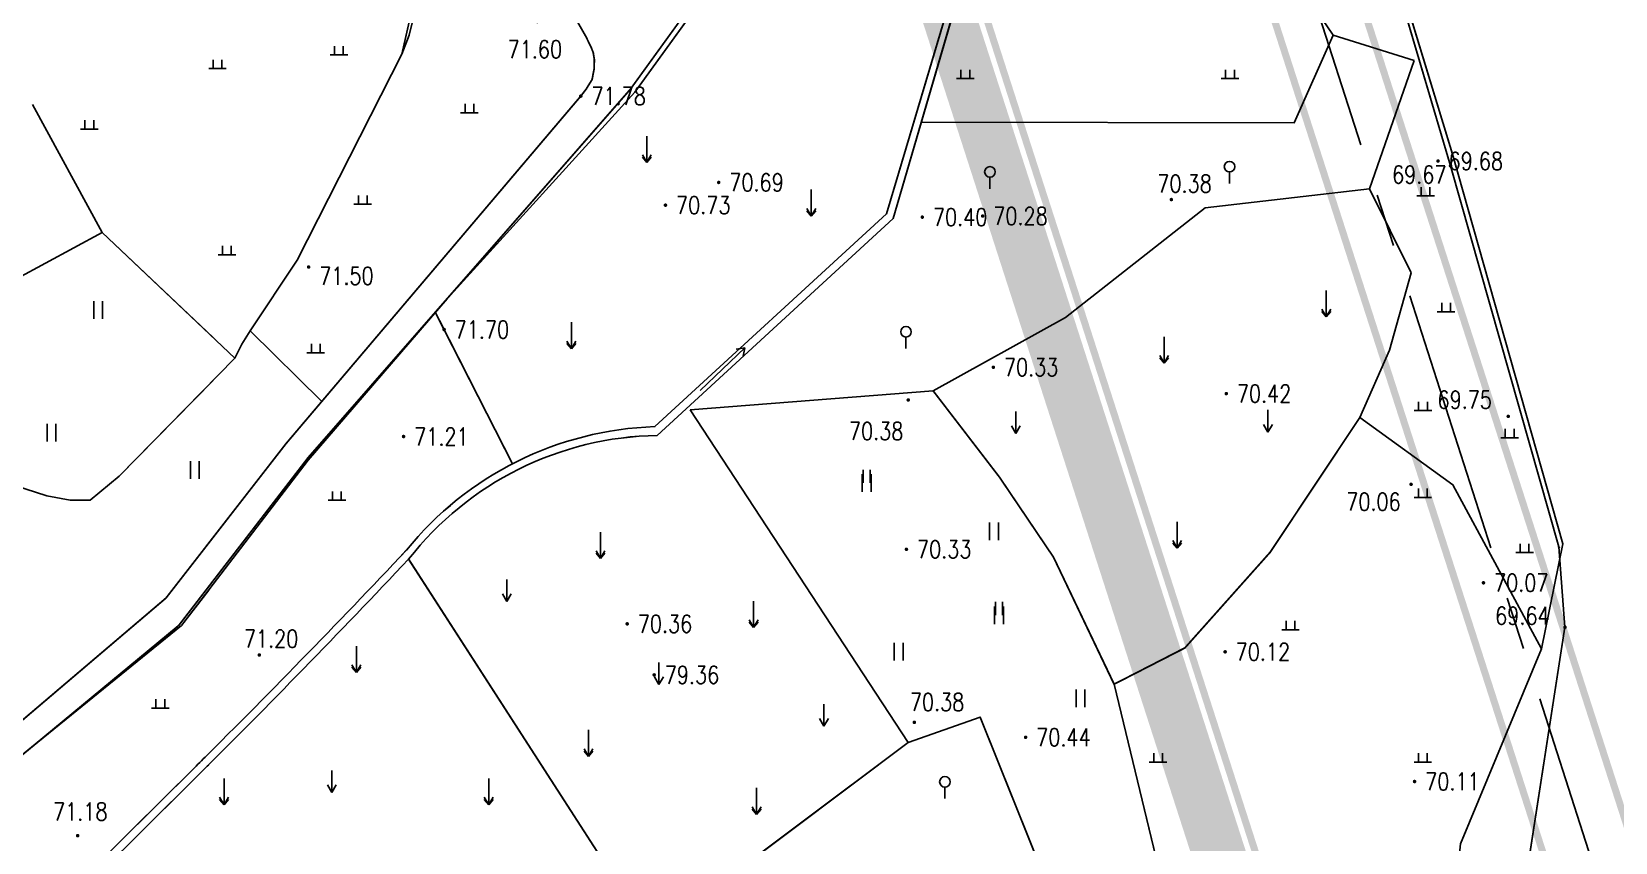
# Model space of a CAD drawing. Extents: x 10519 to 17598, y -625 to 2857.
# Drawn here: x 13810.9 to 13900.7, y 715.7 to 761.7 of the extents above; entities that cross this region are included whole.
import ezdxf
from ezdxf.enums import TextEntityAlignment as Align

# ---------------------------------------------------------------- set-up
doc = ezdxf.new("R2010")
doc.units = 0
doc.header["$MEASUREMENT"] = 0
for name, pattern in [('CENTER', [2, 1.25, -0.25, 0.25, -0.25]), ('CENTERX2', [4, 2.5, -0.5, 0.5, -0.5]), ('L94', [8, 5, -1.5, 0, -1.5]), ('X3', [5, 4, -1])]:
    doc.linetypes.add(name, pattern=pattern)
doc.layers.get('0').update_dxf_attribs({"linetype": 'CONTINUOUS'})
for name, color, linetype in [('00000衢化东路中线', 1, 'CENTER'), ('00000道路边线', 2, 'CONTINUOUS'), ('0000原地形', 252, 'CONTINUOUS'), ('ASSIST', 252, 'CONTINUOUS'), ('GCD', 224, 'CONTINUOUS'), ('JZD', 1, 'CONTINUOUS')]:
    doc.layers.add(name, color=color, linetype=linetype)
doc.styles.add('HZ', font='txt8.shx', dxfattribs={"width": 0.8, "bigfont": 'hz.shx'})
doc.styles.add('正等线体', font='txt8.shx', dxfattribs={"width": 0.8, "bigfont": 'hz.shx'})
doc.linetypes.add('10411', pattern='A,2,[150,AAA.SHX,S=1,R=0,X=0,Y=1],2,[151,AAA.SHX,S=1,R=0,X=0,Y=3],1e-11', length=4)
doc.linetypes.add('10421', pattern='A,2,[150,AAA.SHX,S=1,R=0,X=0,Y=1],1e-11', length=2)
doc.linetypes.add('10422', pattern='A,2,[150,AAA.SHX,S=1,R=0,X=0,Y=1],2,[177,AAA.SHX,S=1,R=0,X=0,Y=0.8],1e-09', length=4)
doc.linetypes.add('1161', pattern='A,0,[149,AAA.SHX,S=0.1,R=0,X=0,Y=0],-1.6', length=1.6)

# ---------------------------------------------------------------- blocks, each defined once
blk = doc.blocks.new('GC200')
at = {"linetype": 'Continuous', "const_width": 0.2, "flags": 128}
blk.add_lwpolyline([(-0.1, 0, 1), (0.1, 0, 1)], format="xyb", close=True, dxfattribs=at)
blk = doc.blocks.new('gc119')
for p, q in [((-1, 0), (1, 0)), ((-0.5, 1), (-0.5, 0)), ((0.5, 1), (0.5, 0))]:
    blk.add_line(p, q)
blk = doc.blocks.new('gc120')
for p, q in [((0, 0), (0, 2.5)), ((-0.5, 0.87), (0, 0)), ((0, 0), (0.5, 0.87))]:
    blk.add_line(p, q)
blk = doc.blocks.new('gc121')
for p, q in [((-0.5, -1), (-0.5, 1)), ((0.5, -1), (0.5, 1))]:
    blk.add_line(p, q)
blk = doc.blocks.new('gc325')
blk.add_line((0, 0), (0, 1.3))
blk.add_circle((0, 1.9), 0.6)
blk = doc.blocks.new('gc086')
for p, q in [((0, 0), (7, 0)), ((7, 0), (6.18, 0.57)), ((7, 0), (6.18, -0.57))]:
    blk.add_line(p, q)

msp = doc.modelspace()

# ---------------------------------------------------------------- linework, layer by layer
at = {"layer": '00000衢化东路中线', "color": 6, "linetype": 'CENTERX2', "ltscale": 6}
msp.add_line((13996.713, 412.618), (13808.047, 997.854), dxfattribs=at)
at = {"layer": '00000道路边线', "const_width": 0.4}
for points in [[(13936.352, 591.708), (13858.057, 834.576, -1), (13862.816, 836.11), (13941.087, 593.316)], [(13527.004, 647.223), (13452.966, 598.224, 0.414214), (13447.89, 573.279), (13556.459, 409.229, 0.342677), (13577.377, 402.16), (13603.037, 411.075, 0.034015), (13641.802, 427.574), (13798.929, 504.439), (13908.413, 557.997, 0.372894), (13921.222, 588.125), (13845.802, 822.074, 0.46943), (13824.378, 830.66), (13712.853, 770.219), (13452.966, 598.224)], [(13601.396, 415.798, 0.034046), (13639.57, 432.048), (13797.903, 509.503), (13908.939, 563.821, 0.372894), (13919.186, 587.923), (13843.783, 821.817, 0.46943), (13828.073, 828.113), (13714.914, 766.787), (13451.838, 592.681), (13449.018, 578.823), (13560.838, 409.861), (13572.734, 405.84), (13601.396, 415.798)]]:
    msp.add_lwpolyline(points, format="xyb", dxfattribs=at)
at = {"layer": '0000原地形', "linetype": 'Continuous'}
for p, q in [((13886.427, 770.627, 69.617), (13891.331, 754.062, 69.617)), ((13887.912, 766.34), (13891.44, 754.719)), ((13891.331, 754.062, 69.617), (13897.462, 732.455, 69.617)), ((13891.44, 754.719), (13897.694, 732.628)), ((13833.795, 745.763, 71.703), (13838.167, 737.168, 71.703)), ((13865.77, 736.407, 70.501), (13862.016, 741.296, 70.501)), ((13881.087, 732.13, 69.678), (13886.187, 739.788, 69.678)), ((13838.167, 737.168, 71.703), (13838.167, 737.168, 71.703)), ((13838.167, 737.168, 71.703), (13838.167, 737.168, 71.703)), ((13868.825, 731.881, 70.501), (13865.77, 736.407, 70.501)), ((13897.462, 732.455, 69.617), (13897.814, 727.903, 69.617)), ((13832.285, 731.766), (13846.577, 709.587)), ((13872.26, 724.671, 70.501), (13868.825, 731.881, 70.501)), ((13876.272, 726.726, 69.678), (13881.087, 732.13, 69.678)), ((13897.814, 727.903, 69.617), (13894.874, 708.967, 69.617)), ((13872.26, 724.671, 69.678), (13876.272, 726.726, 69.678))]:
    msp.add_line(p, q, dxfattribs=at)
at = {"layer": '0000原地形', "linetype": '1161'}
for p, q in [((13880.411, 767.761, 70.344), (13884.681, 761.47, 70.344)), ((13882.474, 756.508, 70.636), (13884.681, 761.47, 70.636)), ((13884.681, 761.47, 70.344), (13889.275, 760.037, 70.344)), ((13889.275, 760.037, 69.678), (13886.737, 752.759, 69.678)), ((13861.335, 756.528, 70.636), (13882.474, 756.508, 70.636)), ((13886.737, 752.759, 69.678), (13877.416, 751.677, 69.678)), ((13877.416, 751.677, 69.678), (13869.507, 745.454, 69.678)), ((13869.507, 745.454, 69.678), (13862.016, 741.296, 69.678)), ((13862.016, 741.296, 69.678), (13848.242, 740.222, 69.678)), ((13860.595, 721.36, 69.678), (13848.242, 740.222, 69.678)), ((13875.417, 711.595, 70.514), (13872.26, 724.671, 70.514)), ((13864.677, 722.807, 69.678), (13860.595, 721.36, 69.678)), ((13869.368, 711.085, 69.678), (13864.677, 722.807, 69.678)), ((13860.595, 721.36, 69.678), (13848.089, 711.989, 69.678))]:
    msp.add_line(p, q, dxfattribs=at)
at = {"layer": '0000原地形', "linetype": '10421'}
for p, q in [((13850.021, 765.036), (13845.098, 758.235)), ((13832.718, 763.979, 71.908), (13831.902, 760.397, 71.908)), ((13831.902, 760.397, 71.908), (13825.967, 748.705, 71.908)), ((13845.098, 758.235), (13834.464, 746.529)), ((13886.737, 752.759, 69.678), (13889.106, 748.001, 69.678)), ((13825.967, 748.705, 71.908), (13823.296, 744.705, 71.908)), ((13889.106, 748.001, 69.678), (13887.868, 743.613, 69.678)), ((13834.464, 746.529), (13826.598, 737.379)), ((13823.296, 744.705, 71.908), (13823.296, 744.705, 71.908)), ((13823.296, 744.705, 71.908), (13827.36, 740.7, 71.908)), ((13887.868, 743.613, 69.678), (13886.187, 739.788, 69.678)), ((13886.187, 739.788, 69.678), (13891.463, 735.98, 69.678)), ((13826.598, 737.379), (13819.421, 728.007)), ((13891.463, 735.98, 69.678), (13896.488, 726.68, 69.678)), ((13819.421, 728.007), (13816.169, 725.368))]:
    msp.add_line(p, q, dxfattribs=at)
at = {"layer": '0000原地形', "linetype": '10422'}
for p, q in [((13863.127, 764.01, 70.589), (13859.361, 751.34, 70.589)), ((13859.747, 751.078, 70.613), (13863.515, 764.011, 70.613)), ((13859.361, 751.34, 70.589), (13846.24, 739.276, 70.589)), ((13846.371, 738.779, 70.613), (13859.747, 751.078, 70.613)), ((13820.142, 719.933, 70.589), (13816.585, 716.402, 70.589)), ((13816.613, 715.798, 70.613), (13820.273, 719.436, 70.613))]:
    msp.add_line(p, q, dxfattribs=at)
at = {"layer": '0000原地形'}
for p, q in [((13863.585, 759.508), (13863.585, 759.008)), ((13864.085, 759.508), (13864.085, 759.008)), ((13878.585, 759.508), (13878.585, 759.008)), ((13879.085, 759.508), (13879.085, 759.008)), ((13863.335, 759.008), (13864.335, 759.008)), ((13878.335, 759.008), (13879.335, 759.008)), ((13845.783, 754.247), (13845.783, 755.747)), ((13845.533, 754.547), (13845.783, 754.247)), ((13845.783, 754.247), (13846.033, 754.547)), ((13865.228, 752.767), (13865.228, 753.417)), ((13878.806, 753.065), (13878.806, 753.715)), ((13855.102, 751.216, 70.613), (13855.102, 752.716, 70.613)), ((13889.413, 752.355), (13890.413, 752.355)), ((13889.663, 752.855), (13889.663, 752.355)), ((13890.163, 752.855), (13890.163, 752.355)), ((13854.852, 751.516, 70.613), (13855.102, 751.216, 70.613)), ((13855.102, 751.216, 70.613), (13855.352, 751.516, 70.613)), ((13884.29, 745.496), (13884.29, 746.996)), ((13890.828, 746.292), (13890.828, 745.792)), ((13891.328, 746.292), (13891.328, 745.792)), ((13841.506, 743.689), (13841.506, 745.189)), ((13884.04, 745.796), (13884.29, 745.496)), ((13884.29, 745.496), (13884.54, 745.796)), ((13890.578, 745.792), (13891.578, 745.792)), ((13860.47, 743.703), (13860.47, 744.353)), ((13875.104, 742.872), (13875.104, 744.372)), ((13841.256, 743.989), (13841.506, 743.689)), ((13841.506, 743.689), (13841.756, 743.989)), ((13874.854, 743.172), (13875.104, 742.872)), ((13875.104, 742.872), (13875.354, 743.172)), ((13889.517, 740.683), (13889.517, 740.183)), ((13890.017, 740.683), (13890.017, 740.183)), ((13889.267, 740.183), (13890.267, 740.183)), ((13894.179, 738.646), (13895.179, 738.646)), ((13894.429, 739.146), (13894.429, 738.646)), ((13894.929, 739.146), (13894.929, 738.646)), ((13858.042, 736.085), (13858.042, 736.835)), ((13858.442, 736.085), (13858.442, 736.835)), ((13827.719, 735.103), (13828.719, 735.103)), ((13827.969, 735.603), (13827.969, 735.103)), ((13828.469, 735.603), (13828.469, 735.103)), ((13889.26, 735.262), (13890.26, 735.262)), ((13889.51, 735.762), (13889.51, 735.262)), ((13890.01, 735.762), (13890.01, 735.262)), ((13843.161, 731.8), (13843.161, 733.3)), ((13875.833, 732.378), (13875.833, 733.878)), ((13875.583, 732.678), (13875.833, 732.378)), ((13875.833, 732.378), (13876.083, 732.678)), ((13895.276, 732.635), (13895.276, 732.135)), ((13895.776, 732.635), (13895.776, 732.135)), ((13842.911, 732.1), (13843.161, 731.8)), ((13843.161, 731.8), (13843.411, 732.1)), ((13895.026, 732.135), (13896.026, 732.135)), ((13851.837, 727.889), (13851.837, 729.389)), ((13865.542, 728.585), (13865.542, 729.335)), ((13865.942, 728.585), (13865.942, 729.335)), ((13851.587, 728.189), (13851.837, 727.889)), ((13851.837, 727.889), (13852.087, 728.189)), ((13882.01, 728.262), (13882.01, 727.762)), ((13882.51, 728.262), (13882.51, 727.762)), ((13881.76, 727.762), (13882.76, 727.762)), ((13829.322, 725.333), (13829.322, 726.833)), ((13829.072, 725.633), (13829.322, 725.333)), ((13829.322, 725.333), (13829.572, 725.633)), ((13817.961, 723.821), (13817.961, 723.321)), ((13818.461, 723.821), (13818.461, 723.321)), ((13817.711, 723.321), (13818.711, 723.321)), ((13842.481, 720.577), (13842.481, 722.077)), ((13842.231, 720.877), (13842.481, 720.577)), ((13842.481, 720.577), (13842.731, 720.877)), ((13874.51, 720.762), (13874.51, 720.262)), ((13875.01, 720.762), (13875.01, 720.262)), ((13889.51, 720.762), (13889.51, 720.262)), ((13890.01, 720.762), (13890.01, 720.262)), ((13874.26, 720.262), (13875.26, 720.262)), ((13889.26, 720.262), (13890.26, 720.262)), ((13821.822, 717.833), (13821.822, 719.333)), ((13836.822, 717.833), (13836.822, 719.333)), ((13821.572, 718.133), (13821.822, 717.833)), ((13821.822, 717.833), (13822.072, 718.133)), ((13836.572, 718.133), (13836.822, 717.833)), ((13836.822, 717.833), (13837.072, 718.133)), ((13852.007, 717.293), (13852.007, 718.793)), ((13851.757, 717.593), (13852.007, 717.293)), ((13852.007, 717.293), (13852.257, 717.593))]:
    msp.add_line(p, q, dxfattribs=at)
at = {"layer": '0000原地形', "linetype": '10411'}
for p, q in [((13897.694, 732.628, 69.678), (13896.488, 726.68, 69.678)), ((13896.488, 726.68, 69.678), (13891.891, 715.617, 69.678))]:
    msp.add_line(p, q, dxfattribs=at)
at = {"layer": '0000原地形', "linetype": 'X3', "const_width": 0.1, "elevation": 71.668, "flags": 128}
msp.add_lwpolyline([(13813.032, 837.161), (13818.133, 828.206), (13818.58, 826.774), (13822.263, 811.15), (13826.591, 797.097), (13827.868, 791.849), (13829.984, 785.197), (13833.242, 777.247), (13842.326, 761.401), (13842.63, 760.774), (13842.746, 760.483), (13842.809, 760.089), (13842.798, 759.558), (13842.679, 758.949), (13842.343, 758.408), (13842.041, 758.015)], dxfattribs=at)
at = {"layer": '0000原地形', "linetype": 'Continuous', "const_width": 0.1, "flags": 128}
for points, elevation in [([(13844.855, 758.411), (13849.79, 765.229), (13855.154, 770.804), (13858.462, 773.812), (13871.703, 784.367), (13877.381, 788.414), (13879.988, 789.468)], 71.707), ([(13816.165, 725.446), (13819.258, 728.007), (13826.598, 737.533), (13844.855, 758.411)], 71.576)]:
    msp.add_lwpolyline(points, dxfattribs=dict(at, elevation=elevation))
at = {"layer": '0000原地形', "linetype": 'X3', "elevation": 71.553, "flags": 128}
msp.add_lwpolyline([(13816.071, 727.462, 0.1, 0.1, 0), (13818.534, 729.558, 0.1, 0.1, 0), (13825.342, 738.32, 0.1, 0.1, 0), (13842.041, 758.015, 0, 0, 0)], format="xyseb", dxfattribs=at)
at = {"layer": '0000原地形', "linetype": '10422'}
for centre, radius, start, end in [((13846.866, 720.366, 70.589), 18.921, 91.89626, 141.03843), ((13846.675, 720.516, 70.613), 18.265, 90.95267, 141.98203), ((13458.153, 1084.602, 70.589), 513.828, 314.78868, 316.70824), ((13458.284, 1084.105, 70.613), 513.828, 314.78868, 316.70824)]:
    msp.add_arc(centre, radius, start, end, dxfattribs=at)
at = {"layer": '0000原地形'}
for centre in [(13865.228, 753.717), (13878.806, 754.015), (13860.47, 744.653)]:
    msp.add_ellipse(centre, major_axis=(-0.212, 0.212), ratio=1, start_param=3.926991, end_param=10.210176, dxfattribs=at)
at = {"layer": '0000原地形', "linetype": 'Continuous'}
for p in [(13891.331, 754.062, 69.666), (13897.462, 732.455, 69.636), (13897.503, 732.415, 69.637), (13897.814, 727.903, 69.642)]:
    msp.add_point(p, dxfattribs=at)
at = {"layer": 'ASSIST', "color": 252, "const_width": 0.1, "flags": 128}
for points, elevation in [([(13813.032, 837.161), (13818.133, 828.206), (13818.58, 826.774), (13822.263, 811.15), (13826.591, 797.097), (13827.868, 791.849), (13829.984, 785.197), (13833.242, 777.247), (13842.326, 761.401), (13842.63, 760.774), (13842.746, 760.483), (13842.809, 760.089), (13842.798, 759.558), (13842.679, 758.949), (13842.343, 758.408), (13842.041, 758.015)], 71.668), ([(13844.855, 758.411), (13849.79, 765.229), (13855.154, 770.804), (13858.462, 773.812), (13871.703, 784.367), (13877.381, 788.414), (13879.988, 789.468)], 71.707), ([(13816.165, 725.446), (13819.258, 728.007), (13826.598, 737.533), (13844.855, 758.411)], 71.576), ([(13833.795, 745.763), (13838.167, 737.168), (13838.167, 737.168), (13838.167, 737.168)], 71.703), ([(13872.26, 724.671), (13868.825, 731.881), (13865.77, 736.407), (13862.016, 741.296)], 70.501), ([(13872.26, 724.671), (13876.272, 726.726), (13881.087, 732.13), (13886.187, 739.788)], 69.678), ([(13816.071, 727.462), (13818.534, 729.558), (13820.952, 732.669)], 71.553), ([(13816.165, 725.446), (13819.258, 728.007), (13820.952, 730.205)], 71.576)]:
    msp.add_lwpolyline(points, dxfattribs=dict(at, elevation=elevation))
at = {"layer": 'ASSIST', "color": 252, "flags": 128}
for points, elevation in [([(13813.616, 816.686), (13814.834, 810.769), (13815.53, 803.108), (13820.149, 794.139), (13823.797, 785.96), (13826.363, 778.571), (13832.718, 763.979), (13832.682, 762.953), (13832.318, 761.461), (13831.902, 760.397), (13825.967, 748.705), (13823.296, 744.705), (13823.296, 744.705), (13827.36, 740.7)], 71.908), ([(13813.753, 816.019), (13814.834, 810.769), (13815.53, 803.108), (13820.149, 794.139), (13823.797, 785.96), (13826.363, 778.571), (13832.718, 763.979), (13831.902, 760.397), (13825.967, 748.705), (13823.296, 744.705), (13823.296, 744.705), (13827.36, 740.7)], 71.908), ([(13875.467, 784.694), (13875.868, 782.921), (13880.411, 767.761), (13884.681, 761.47), (13889.275, 760.037)], 70.344), ([(13886.427, 770.627), (13891.331, 754.062), (13897.462, 732.455), (13897.814, 727.903), (13894.874, 708.967), (13893.001, 691.47), (13891.421, 639.19)], 69.617), ([(13861.335, 756.528), (13882.474, 756.508), (13884.681, 761.47)], 70.636), ([(13889.275, 760.037), (13886.737, 752.759), (13877.416, 751.677), (13869.507, 745.454), (13862.016, 741.296), (13848.242, 740.222)], 69.678), ([(13810.97, 757.536), (13814.912, 750.279)], 72.289), ([(13823.296, 744.705), (13822.835, 743.956), (13822.444, 743.162), (13815.888, 736.464), (13814.235, 735.108), (13813.094, 735.11), (13811.789, 735.357), (13809.388, 736.126), (13806.736, 736.496), (13805.845, 736.309), (13804.742, 735.692), (13799.095, 731.622), (13798.752, 732.279), (13797.903, 732.758), (13794.016, 738.984), (13783.32, 755.107), (13781.286, 755.609), (13779.656, 755.873), (13777.662, 755.981), (13776.071, 755.994), (13774.322, 755.446), (13772.629, 754.617)], 72.094), ([(13821.202, 741.893), (13815.888, 736.464), (13814.235, 735.108), (13813.094, 735.11), (13811.789, 735.357), (13809.388, 736.126), (13806.736, 736.496), (13805.845, 736.309), (13804.742, 735.692), (13799.095, 731.622), (13798.752, 732.279), (13797.903, 732.758), (13794.016, 738.984), (13783.32, 755.107), (13781.286, 755.609), (13779.656, 755.873), (13777.662, 755.981), (13776.071, 755.994), (13774.322, 755.446), (13772.629, 754.617)], 72.094), ([(13886.737, 752.759), (13889.106, 748.001), (13887.868, 743.613), (13886.187, 739.788), (13891.463, 735.98), (13896.488, 726.68)], 69.678), ([(13822.444, 743.162), (13814.912, 750.279), (13794.016, 738.984)], 71.706), ([(13821.202, 744.336), (13814.912, 750.279), (13794.016, 738.984)], 71.706), ([(13869.368, 711.085), (13864.677, 722.807), (13860.595, 721.36), (13848.242, 740.222)], 69.678), ([(13897.694, 732.628), (13896.488, 726.68), (13891.891, 715.617), (13891.295, 709.807), (13889.82, 699.912), (13886.898, 687.762)], 69.678), ([(13897.694, 732.628), (13896.488, 726.68), (13891.891, 715.617), (13891.295, 709.807), (13889.82, 699.912), (13886.898, 687.762)], 69.678), ([(13875.417, 711.595), (13872.26, 724.671)], 70.514), ([(13860.595, 721.36), (13848.089, 711.989)], 69.678)]:
    msp.add_lwpolyline(points, dxfattribs=dict(at, elevation=elevation))
for points in [[(13877.555, 788.17), (13871.884, 784.127), (13858.657, 773.583), (13855.363, 770.589), (13850.021, 765.036), (13845.098, 758.235), (13834.464, 746.529), (13826.598, 737.379), (13819.421, 728.007), (13811.263, 721.388), (13805.473, 716.645), (13794.248, 706.12), (13793.484, 705.358), (13792.267, 703.417), (13792.546, 701.046), (13796.502, 694.627), (13795.796, 691.587), (13795.298, 690.006), (13794.685, 689.046), (13788.813, 679.35), (13786.271, 675.912), (13785.586, 675.187), (13782.684, 672.569), (13778.011, 668.281)], [(13877.555, 788.17), (13871.884, 784.127), (13858.657, 773.583), (13855.363, 770.589), (13850.021, 765.036), (13845.098, 758.235), (13834.464, 746.529), (13826.598, 737.379), (13819.421, 728.007), (13816.169, 725.368)], [(13878.943, 788.063), (13881.096, 775.289), (13887.912, 766.34), (13891.44, 754.719), (13897.694, 732.628)], [(13820.952, 730.006), (13819.421, 728.007), (13816.169, 725.368)]]:
    msp.add_lwpolyline(points, dxfattribs=at)
for points, format in [([(13879.189, 786.601, 0.170652), (13875.336, 785.191, 0.025209), (13863.257, 773.392, 0.156661), (13863.127, 764.01), (13859.361, 751.34), (13846.24, 739.276, 0.217771), (13832.154, 732.263, -0.008376), (13820.142, 719.933), (13811.472, 711.326), (13803.498, 702.176, 0.060788), (13797.86, 692.957)], "xyb"), ([(13797.715, 691.837, -0.023778), (13803.629, 701.679), (13811.822, 711.036), (13820.273, 719.436, 0.008376), (13832.285, 731.766, -0.226412), (13846.371, 738.779), (13859.747, 751.078), (13863.515, 764.011, -0.145499), (13863.627, 773.007, -0.030824), (13875.467, 784.694, -0.168693), (13879.273, 786.104)], "xyb"), ([(13821.202, 730.529, 0.1, 0.1, 0), (13819.258, 728.007, 0.1, 0.1, 0), (13811.263, 721.388, 0.1, 0.1, 0), (13805.473, 716.645, 0.1, 0.1, 0), (13796.279, 707.911, 0.1, 0.1, 0), (13794.248, 706.12, 0.1, 0.1, 0.418359), (13792.857, 699.651, 0.1, 0.1, 0), (13795.295, 694.859, 0.1, 0.1, -0.203334), (13794.685, 689.046, 0.1, 0.1, 0), (13785.544, 675.549, 0.1, 0.1, 0), (13785.507, 675.516, 0.1, 0.1, 0), (13785.378, 675.337, 0.1, 0.1, 0), (13778.063, 665.215, 0.1, 0.1, 0.056511), (13769.624, 647.275, 0.1, 0.1, 0.044266), (13760.398, 624.47, 0.1, 0.1, -0.11671), (13752.352, 609.894, 0.1, 0.1, 0.138399), (13750.372, 593.342, 0.1, 0.1, -0.087714), (13744.322, 569.869, 0.1, 0.1, 0.085791), (13732.111, 531.403, 0.1, 0.1, 0.015632)], "xyseb"), ([(13820.952, 730.006), (13819.421, 728.007), (13811.263, 721.388), (13805.473, 716.645), (13794.248, 706.12), (13793.484, 705.358), (13792.267, 703.417), (13792.546, 701.046), (13796.502, 694.627), (13795.796, 691.587), (13795.298, 690.006), (13794.685, 689.046), (13788.813, 679.35), (13786.271, 675.912), (13786.271, 675.912), (13786.271, 675.912), (13778.972, 664.808, -0.034213), (13776.941, 661.58), (13769.982, 647.124, 0.044309), (13760.77, 624.361, 0.035647), (13755.788, 611.039, 0.024301)], "xyb")]:
    msp.add_lwpolyline(points, format=format, dxfattribs=at)
at = {"layer": 'ASSIST', "color": 252}
for points in [[(13879.189, 786.601, 0.170652), (13875.336, 785.191, 0.025209), (13863.257, 773.392, 0.156661), (13863.127, 764.01), (13859.361, 751.34), (13846.24, 739.276, 0.217771), (13832.154, 732.263, -0.008376), (13820.142, 719.933), (13816.585, 716.402)], [(13816.613, 715.798), (13820.273, 719.436, 0.008376), (13832.285, 731.766, -0.226412), (13846.371, 738.779), (13859.747, 751.078), (13863.515, 764.011, -0.145499), (13863.627, 773.007, -0.030824), (13875.467, 784.694, -0.168693), (13879.273, 786.104)], [(13820.952, 720.738, -0.000556), (13820.142, 719.933), (13811.472, 711.326), (13803.498, 702.176, 0.060788), (13797.86, 692.957)], [(13820.952, 720.738, -0.000556), (13820.142, 719.933), (13816.585, 716.402)], [(13797.715, 691.837, -0.023778), (13803.629, 701.679), (13811.822, 711.036), (13820.273, 719.436, 0.000466), (13820.952, 720.111, -0.226412)], [(13816.613, 715.798), (13820.273, 719.436, 0.000466), (13820.952, 720.111, -0.226412)]]:
    msp.add_lwpolyline(points, format="xyb", dxfattribs=at)
at = {"layer": 'ASSIST', "color": 252, "const_width": 0.1, "flags": 128}
for points, elevation in [([(13773.393, 662.663), (13775.14, 665.481), (13776.469, 667.457), (13785.544, 675.549), (13794.685, 689.046, 0.203334), (13795.295, 694.859), (13792.857, 699.651, -0.418359), (13794.248, 706.12), (13796.279, 707.911), (13805.473, 716.645), (13811.263, 721.388), (13819.258, 728.007), (13826.598, 737.533), (13844.855, 758.411)], 71.576), ([(13771.824, 663.725), (13775.719, 669.781), (13779.29, 672.647), (13784.432, 677.437), (13786.708, 680.45), (13792.661, 689.505, 0.203334), (13793.271, 695.318), (13790.833, 700.11, -0.361378), (13792.494, 706.442), (13794.255, 708.37), (13804.509, 717.969), (13810.331, 722.578), (13818.534, 729.558), (13825.342, 738.32), (13842.041, 758.015)], 71.553), ([(13734.105, 548.343, -0.085682), (13742.983, 570.52, 0.08694), (13748.875, 593.286), (13748.579, 600.682), (13749.693, 607.602), (13749.848, 609.044, -0.148145), (13751.105, 611.816), (13752.308, 613.002), (13753.362, 614.108, 0.084683), (13758.97, 624.887, -0.044105), (13768.25, 647.856, -0.050046), (13776.661, 666.039), (13784.432, 677.437), (13786.708, 680.45), (13792.661, 689.505, 0.203334), (13793.271, 695.318), (13790.833, 700.11, -0.361378), (13792.494, 706.442), (13794.255, 708.37), (13804.509, 717.969), (13810.331, 722.578), (13818.534, 729.558), (13821.202, 732.991)], 72.206)]:
    msp.add_lwpolyline(points, format="xyb", dxfattribs=dict(at, elevation=elevation))
at = {"layer": 'ASSIST', "color": 252, "elevation": 71.553, "flags": 128}
msp.add_lwpolyline([(13816.071, 727.462, 0.1, 0.1, 0), (13818.534, 729.558, 0.1, 0.1, 0), (13825.342, 738.32, 0.1, 0.1, 0), (13842.041, 758.015, 0, 0, 0)], format="xyseb", dxfattribs=at)
at = {"layer": 'ASSIST', "color": 252, "const_width": 0.1, "flags": 128}
msp.add_lwpolyline([(13832.285, 731.766), (13846.577, 709.587)], dxfattribs=at)
at = {"layer": 'JZD', "linetype": 'L94', "ltscale": 2, "flags": 128}
msp.add_lwpolyline([(13268.341, 851.356, 3, 3, 0), (13248.536, 838.266, 3, 3, 0), (13558.915, 369.28, 3, 3, 0), (13611.241, 387.46, 3, 3, 0.033868), (13652.957, 405.2, 3, 3, 0), (13913.061, 532.44, 3, 3, 0), (13894.603, 572.841, 3, 3, 0), (13860.135, 593.138, 3, 3, 0), (13886.499, 637.909, 3, 3, 0.035272), (13890.893, 646.74, 3, 3, 0), (13896.13, 659.439, 3, 3, 0), (13836.595, 844.116, 3, 3, 0), (13693.229, 768.684, 3, 3, 0), (13683.084, 774.501, 3, 3, 0), (13430.036, 607.032, 3, 3, 0), (13268.341, 851.356, 0, 0, 0)], format="xyseb", dxfattribs=at)

# ---------------------------------------------------------------- block references
at = {"layer": 'ASSIST', "color": 252}
ref = msp.add_blockref('GC200', (13839.581, 762.241, 71.602), dxfattribs=dict(at, xscale=0.5, yscale=0.5, zscale=0.5))
ref.add_attrib('height', '71.60', dxfattribs={"layer": 'GCD', "linetype": 'Continuous', "height": 1, "style": 'HZ', "width": 0.8}).set_placement((13837.895, 760.668, 71.602), align=Align.MIDDLE_LEFT)
at = {"layer": 'ASSIST', "color": 252, "xscale": 0.5, "yscale": 0.5}
for name, p in [('gc119', (13828.332, 760.355)), ('gc119', (13821.452, 759.574)), ('gc119', (13863.835, 759.008)), ('gc119', (13878.835, 759.008)), ('gc119', (13835.731, 757.071)), ('gc119', (13814.19, 756.143)), ('gc120', (13845.783, 754.247)), ('gc325', (13865.228, 752.767)), ('gc325', (13878.806, 753.065)), ('gc119', (13829.686, 751.884)), ('gc120', (13855.102, 751.216, 70.613)), ('gc119', (13889.913, 752.355)), ('gc119', (13821.983, 749.022)), ('gc120', (13884.29, 745.496)), ('gc121', (13814.691, 745.894)), ('gc119', (13891.078, 745.792)), ('gc120', (13841.506, 743.689)), ('gc325', (13860.47, 743.703)), ('gc120', (13875.104, 742.872)), ('gc119', (13827.022, 743.466)), ('gc119', (13889.767, 740.183)), ('gc120', (13866.694, 738.889)), ('gc120', (13880.984, 738.969)), ('gc121', (13812.041, 738.934)), ('gc119', (13894.679, 738.646)), ('gc121', (13820.169, 736.821)), ('gc121', (13858.242, 736.085)), ('gc119', (13828.219, 735.103)), ('gc119', (13889.76, 735.262)), ('gc121', (13865.457, 733.346)), ('gc120', (13875.833, 732.378)), ('gc120', (13843.161, 731.8)), ('gc119', (13895.526, 732.135)), ('gc120', (13837.846, 729.365)), ('gc120', (13851.837, 727.889)), ('gc121', (13865.742, 728.585)), ('gc119', (13882.26, 727.762)), ('gc121', (13860.055, 726.516)), ('gc120', (13829.322, 725.333)), ('gc120', (13846.47, 724.647)), ('gc121', (13870.362, 723.872)), ('gc119', (13818.211, 723.321)), ('gc120', (13855.82, 722.288)), ('gc120', (13842.481, 720.577)), ('gc119', (13874.76, 720.262)), ('gc119', (13889.76, 720.262)), ('gc120', (13827.934, 718.538)), ('gc120', (13821.822, 717.833)), ('gc120', (13836.822, 717.833)), ('gc325', (13862.677, 718.189)), ('gc120', (13852.007, 717.293))]:
    msp.add_blockref(name, p, dxfattribs=at)
at = {"layer": 'ASSIST', "color": 252}
ref = msp.add_blockref('GC200', (13842.041, 758.015, 71.781), dxfattribs=dict(at, xscale=0.5, yscale=0.5, zscale=0.5))
ref.add_attrib('height', '71.78', dxfattribs={"layer": 'GCD', "linetype": 'Continuous', "height": 1, "style": 'HZ', "width": 0.8}).set_placement((13842.641, 758.015, 71.781), align=Align.MIDDLE_LEFT)
ref = msp.add_blockref('GC200', (13890.622, 754.334, 69.678), dxfattribs=dict(at, xscale=0.5, yscale=0.5, zscale=0.5))
ref.add_attrib('height', '69.68', dxfattribs={"layer": 'GCD', "linetype": 'Continuous', "height": 1, "style": 'HZ', "width": 0.8}).set_placement((13891.222, 754.334, 69.678), align=Align.MIDDLE_LEFT)
ref = msp.add_blockref('GC200', (13891.331, 754.062, 69.666), dxfattribs=dict(at, xscale=0.5, yscale=0.5, zscale=0.5))
ref.add_attrib('height', '69.67', dxfattribs={"layer": 'GCD', "linetype": 'Continuous', "height": 1, "style": '正等线体', "width": 0.8}).set_placement((13888.016, 753.562, 69.666), align=Align.MIDDLE_LEFT)
ref = msp.add_blockref('GC200', (13849.857, 753.12, 70.69), dxfattribs=dict(at, xscale=0.5, yscale=0.5, zscale=0.5))
ref.add_attrib('height', '70.69', dxfattribs={"layer": 'GCD', "height": 1, "style": '正等线体', "width": 0.8}).set_placement((13850.457, 753.12, 70.69), align=Align.MIDDLE_LEFT)
ref = msp.add_blockref('GC200', (13875.509, 752.15, 70.375), dxfattribs=dict(at, xscale=0.5, yscale=0.5, zscale=0.5))
ref.add_attrib('height', '70.38', dxfattribs={"layer": 'GCD', "linetype": 'Continuous', "height": 1, "style": 'HZ', "width": 0.8}).set_placement((13874.715, 753.05, 70.375), align=Align.MIDDLE_LEFT)
ref = msp.add_blockref('GC200', (13846.838, 751.832, 70.73), dxfattribs=dict(at, xscale=0.5, yscale=0.5, zscale=0.5))
ref.add_attrib('height', '70.73', dxfattribs={"layer": 'GCD', "linetype": 'Continuous', "height": 1, "style": 'HZ', "width": 0.8}).set_placement((13847.438, 751.832, 70.73), align=Align.MIDDLE_LEFT)
ref = msp.add_blockref('GC200', (13861.395, 751.152, 70.403), dxfattribs=dict(at, xscale=0.5, yscale=0.5, zscale=0.5))
ref.add_attrib('height', '70.40', dxfattribs={"layer": 'GCD', "linetype": 'Continuous', "height": 1, "style": 'HZ', "width": 0.8}).set_placement((13861.995, 751.152, 70.403), align=Align.MIDDLE_LEFT)
ref = msp.add_blockref('GC200', (13864.815, 751.214, 70.28), dxfattribs=dict(at, xscale=0.5, yscale=0.5, zscale=0.5))
ref.add_attrib('height', '70.28', dxfattribs={"layer": 'GCD', "height": 1, "style": '正等线体', "width": 0.8}).set_placement((13865.415, 751.214, 70.28), align=Align.MIDDLE_LEFT)
ref = msp.add_blockref('GC200', (13826.617, 748.324, 71.497), dxfattribs=dict(at, xscale=0.5, yscale=0.5, zscale=0.5))
ref.add_attrib('height', '71.50', dxfattribs={"layer": 'GCD', "linetype": 'Continuous', "height": 1, "style": 'HZ', "width": 0.8}).set_placement((13827.217, 747.824, 71.497), align=Align.MIDDLE_LEFT)
ref = msp.add_blockref('GC200', (13834.294, 744.781, 71.703), dxfattribs=dict(at, xscale=0.5, yscale=0.5, zscale=0.5))
ref.add_attrib('height', '71.70', dxfattribs={"layer": 'GCD', "linetype": 'Continuous', "height": 1, "style": 'HZ', "width": 0.8}).set_placement((13834.894, 744.781, 71.703), align=Align.MIDDLE_LEFT)
at = {"layer": 'ASSIST', "color": 252, "xscale": 0.4999999999902841, "yscale": 0.5, "zscale": 0.5, "rotation": 43.80136509023681}
msp.add_blockref('gc086', (13848.811, 741.33), dxfattribs=at)
at = {"layer": 'ASSIST', "color": 252}
ref = msp.add_blockref('GC200', (13865.421, 742.642, 70.326), dxfattribs=dict(at, xscale=0.5, yscale=0.5, zscale=0.5))
ref.add_attrib('height', '70.33', dxfattribs={"layer": 'GCD', "linetype": 'Continuous', "height": 1, "style": 'HZ', "width": 0.8}).set_placement((13866.021, 742.642, 70.326), align=Align.MIDDLE_LEFT)
ref = msp.add_blockref('GC200', (13878.62, 741.148, 70.42), dxfattribs=dict(at, xscale=0.5, yscale=0.5, zscale=0.5))
ref.add_attrib('height', '70.42', dxfattribs={"layer": 'GCD', "height": 1, "style": '正等线体', "width": 0.8}).set_placement((13879.22, 741.148, 70.42), align=Align.MIDDLE_LEFT)
ref = msp.add_blockref('GC200', (13860.597, 740.788, 70.376), dxfattribs=dict(at, xscale=0.5, yscale=0.5, zscale=0.5))
ref.add_attrib('height', '70.38', dxfattribs={"layer": 'GCD', "linetype": 'Continuous', "height": 1, "style": 'HZ', "width": 0.8}).set_placement((13857.237, 739.021, 70.376), align=Align.MIDDLE_LEFT)
ref = msp.add_blockref('GC200', (13894.599, 739.859, 69.748), dxfattribs=dict(at, xscale=0.5, yscale=0.5, zscale=0.5))
ref.add_attrib('height', '69.75', dxfattribs={"layer": 'GCD', "linetype": 'Continuous', "height": 1, "style": 'HZ', "width": 0.8}).set_placement((13890.591, 740.801, 69.748), align=Align.MIDDLE_LEFT)
ref = msp.add_blockref('GC200', (13831.998, 738.714, 71.214), dxfattribs=dict(at, xscale=0.5, yscale=0.5, zscale=0.5))
ref.add_attrib('height', '71.21', dxfattribs={"layer": 'GCD', "linetype": 'Continuous', "height": 1, "style": 'HZ', "width": 0.8}).set_placement((13832.598, 738.714, 71.214), align=Align.MIDDLE_LEFT)
ref = msp.add_blockref('GC200', (13889.095, 736.007, 70.061), dxfattribs=dict(at, xscale=0.5, yscale=0.5, zscale=0.5))
ref.add_attrib('height', '70.06', dxfattribs={"layer": 'GCD', "linetype": 'Continuous', "height": 1, "style": 'HZ', "width": 0.8}).set_placement((13885.419, 735.016, 70.061), align=Align.MIDDLE_LEFT)
ref = msp.add_blockref('GC200', (13860.494, 732.32, 70.33), dxfattribs=dict(at, xscale=0.5, yscale=0.5, zscale=0.5))
ref.add_attrib('height', '70.33', dxfattribs={"layer": 'GCD', "height": 1, "style": '正等线体', "width": 0.8}).set_placement((13861.094, 732.32, 70.33), align=Align.MIDDLE_LEFT)
ref = msp.add_blockref('GC200', (13893.196, 730.422, 70.072), dxfattribs=dict(at, xscale=0.5, yscale=0.5, zscale=0.5))
ref.add_attrib('height', '70.07', dxfattribs={"layer": 'GCD', "linetype": 'Continuous', "height": 1, "style": 'HZ', "width": 0.8}).set_placement((13893.796, 730.422, 70.072), align=Align.MIDDLE_LEFT)
ref = msp.add_blockref('GC200', (13897.814, 727.903, 69.642), dxfattribs=dict(at, xscale=0.5, yscale=0.5, zscale=0.5))
ref.add_attrib('height', '69.64', dxfattribs={"layer": 'GCD', "linetype": 'Continuous', "height": 1, "style": '正等线体', "width": 0.8}).set_placement((13893.857, 728.552, 69.642), align=Align.MIDDLE_LEFT)
ref = msp.add_blockref('GC200', (13844.67, 728.094, 70.36), dxfattribs=dict(at, xscale=0.5, yscale=0.5, zscale=0.5))
ref.add_attrib('height', '70.36', dxfattribs={"layer": 'GCD', "linetype": 'Continuous', "height": 1, "style": 'HZ', "width": 0.8}).set_placement((13845.27, 728.094, 70.36), align=Align.MIDDLE_LEFT)
ref = msp.add_blockref('GC200', (13823.82, 726.329, 71.197), dxfattribs=dict(at, xscale=0.5, yscale=0.5, zscale=0.5))
ref.add_attrib('height', '71.20', dxfattribs={"layer": 'GCD', "linetype": 'Continuous', "height": 1, "style": 'HZ', "width": 0.8}).set_placement((13822.948, 727.251, 71.197), align=Align.MIDDLE_LEFT)
ref = msp.add_blockref('GC200', (13878.555, 726.508, 70.121), dxfattribs=dict(at, xscale=0.5, yscale=0.5, zscale=0.5))
ref.add_attrib('height', '70.12', dxfattribs={"layer": 'GCD', "linetype": 'Continuous', "height": 1, "style": 'HZ', "width": 0.8}).set_placement((13879.155, 726.508, 70.121), align=Align.MIDDLE_LEFT)
ref = msp.add_blockref('GC200', (13846.199, 725.2, 79.36), dxfattribs=dict(at, xscale=0.5, yscale=0.5, zscale=0.5))
ref.add_attrib('height', '79.36', dxfattribs={"layer": 'GCD', "height": 1, "style": '正等线体', "width": 0.8}).set_placement((13846.799, 725.2, 79.36), align=Align.MIDDLE_LEFT)
ref = msp.add_blockref('GC200', (13860.94, 722.512, 70.382), dxfattribs=dict(at, xscale=0.5, yscale=0.5, zscale=0.5))
ref.add_attrib('height', '70.38', dxfattribs={"layer": 'GCD', "linetype": 'Continuous', "height": 1, "style": 'HZ', "width": 0.8}).set_placement((13860.689, 723.662, 70.382), align=Align.MIDDLE_LEFT)
ref = msp.add_blockref('GC200', (13867.248, 721.663, 70.437), dxfattribs=dict(at, xscale=0.5, yscale=0.5, zscale=0.5))
ref.add_attrib('height', '70.44', dxfattribs={"layer": 'GCD', "linetype": 'Continuous', "height": 1, "style": 'HZ', "width": 0.8}).set_placement((13867.848, 721.663, 70.437), align=Align.MIDDLE_LEFT)
ref = msp.add_blockref('GC200', (13889.292, 719.156, 70.112), dxfattribs=dict(at, xscale=0.5, yscale=0.5, zscale=0.5))
ref.add_attrib('height', '70.11', dxfattribs={"layer": 'GCD', "linetype": 'Continuous', "height": 1, "style": 'HZ', "width": 0.8}).set_placement((13889.892, 719.156, 70.112), align=Align.MIDDLE_LEFT)
ref = msp.add_blockref('GC200', (13813.528, 716.084, 71.176), dxfattribs=dict(at, xscale=0.5, yscale=0.5, zscale=0.5))
ref.add_attrib('height', '71.18', dxfattribs={"layer": 'GCD', "linetype": 'Continuous', "height": 1, "style": 'HZ', "width": 0.8}).set_placement((13812.134, 717.451, 71.176), align=Align.MIDDLE_LEFT)
at = {"layer": 'GCD', "linetype": 'Continuous'}
ref = msp.add_blockref('GC200', (13891.331, 754.062, 69.666), dxfattribs=dict(at, xscale=0.5, yscale=0.5, zscale=0.5))
ref.add_attrib('height', '69.67', dxfattribs={"linetype": 'Continuous', "height": 1, "style": '正等线体', "width": 0.8}).set_placement((13888.016, 753.562, 69.666), align=Align.MIDDLE_LEFT)
at = {"layer": 'GCD'}
ref = msp.add_blockref('GC200', (13849.857, 753.12, 70.69), dxfattribs=dict(at, xscale=0.5, yscale=0.5, zscale=0.5))
ref.add_attrib('height', '70.69', dxfattribs={"height": 1, "style": '正等线体', "width": 0.8}).set_placement((13850.457, 753.12, 70.69), align=Align.MIDDLE_LEFT)
ref = msp.add_blockref('GC200', (13864.815, 751.214, 70.28), dxfattribs=dict(at, xscale=0.5, yscale=0.5, zscale=0.5))
ref.add_attrib('height', '70.28', dxfattribs={"height": 1, "style": '正等线体', "width": 0.8}).set_placement((13865.415, 751.214, 70.28), align=Align.MIDDLE_LEFT)
ref = msp.add_blockref('GC200', (13878.62, 741.148, 70.42), dxfattribs=dict(at, xscale=0.5, yscale=0.5, zscale=0.5))
ref.add_attrib('height', '70.42', dxfattribs={"height": 1, "style": '正等线体', "width": 0.8}).set_placement((13879.22, 741.148, 70.42), align=Align.MIDDLE_LEFT)
ref = msp.add_blockref('GC200', (13860.494, 732.32, 70.33), dxfattribs=dict(at, xscale=0.5, yscale=0.5, zscale=0.5))
ref.add_attrib('height', '70.33', dxfattribs={"height": 1, "style": '正等线体', "width": 0.8}).set_placement((13861.094, 732.32, 70.33), align=Align.MIDDLE_LEFT)
at = {"layer": 'GCD', "linetype": 'Continuous'}
ref = msp.add_blockref('GC200', (13897.814, 727.903, 69.642), dxfattribs=dict(at, xscale=0.5, yscale=0.5, zscale=0.5))
ref.add_attrib('height', '69.64', dxfattribs={"linetype": 'Continuous', "height": 1, "style": '正等线体', "width": 0.8}).set_placement((13893.857, 728.552, 69.642), align=Align.MIDDLE_LEFT)
at = {"layer": 'GCD'}
ref = msp.add_blockref('GC200', (13846.199, 725.2, 79.36), dxfattribs=dict(at, xscale=0.5, yscale=0.5, zscale=0.5))
ref.add_attrib('height', '79.36', dxfattribs={"height": 1, "style": '正等线体', "width": 0.8}).set_placement((13846.799, 725.2, 79.36), align=Align.MIDDLE_LEFT)

doc.saveas('drawing.dxf')
